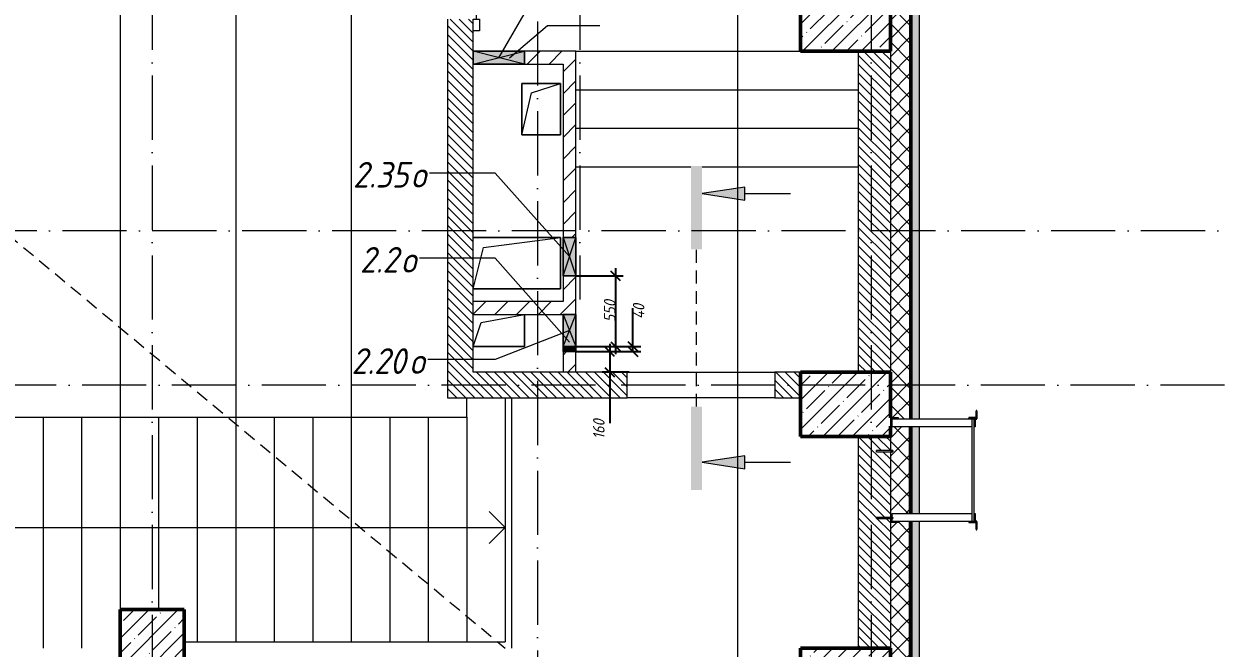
# Model space of a CAD drawing. Header units: millimetres. Extents: x -356862 to 418287, y 0 to 839748.
# Drawn here: x 1291 to 10587, y 396436 to 401299 of the extents above; entities that cross this region are included whole.
import ezdxf

# ---------------------------------------------------------------- set-up
doc = ezdxf.new("R2010")
doc.units = ezdxf.units.MM
doc.linetypes.add('200_ШТРИХ_ш1п0_6_', pattern=[160, 100, -60])
doc.linetypes.add('50_200_ШТРИХ_1Т_ш5_п1_п1_', pattern=[700, 500, -100, 0, -100])
for name, color, linetype, lineweight in [('A-____-____-DIMS', 7, 'Continuous', 9), ('A-____-NOTE-TEXT', 7, 'Continuous', 9), ('A-____-NOTE-TEXT-1', 7, 'Continuous', 5), ('A-DETL-____-OTLN-3', 7, '200_ШТРИХ_ш1п0_6_', 9), ('A-DETL-GENF-OTLN', 7, 'Continuous', 9), ('A-DOOR-____-MCUT', 7, 'Continuous', 13), ('A-DOOR-____-OTLN', 7, 'Continuous', 9), ('A-FLOR-____-OTLN', 7, 'Continuous', 9), ('A-GENM-____-IDEN', 7, 'Continuous', 9), ('A-GENM-____-MCUT', 7, 'Continuous', 25), ('A-GENM-____-OTLN', 7, 'Continuous', 9), ('A-GLAZ-____-IDEN', 7, 'Continuous', 9), ('A-GLAZ-____-OTLN', 7, 'Continuous', 9), ('A-WALL-____-MCUT', 7, 'Continuous', 13), ('A-WALL-____-MCUT-1', 7, 'Continuous', 9), ('A-WALL-____-PATT-1', 7, 'Continuous', 9), ('A-WALL-FNSH-MCUT-1', 7, 'Continuous', 9), ('E-ELEC-EQPM-OTLN', 7, 'Continuous', 9), ('I-WALL-____-OTLN', 7, 'Continuous', 9), ('S-COLS-____-MCUT', 7, 'Continuous', 50), ('S-COLS-____-OTLN', 7, 'Continuous', 9), ('S-GRID-____-OTLN-1', 7, '50_200_ШТРИХ_1Т_ш5_п1_п1_', 9), ('S-STRS-____-OTLN-1', 7, 'Continuous', 9)]:
    doc.layers.add(name, color=color, linetype=linetype, lineweight=lineweight)
for name, color, linetype, lineweight, true_color in [('A-DETL-GENF-OTLN-3', 9, 'Continuous', 9, 0x808080), ('A-DETL-GENF-OTLN-4', 9, '200_ШТРИХ_ш1п0_6_', 9, 0x808080), ('A-GLAZ-____-OTLN-1', 7, 'Continuous', 9, 0xc0c0c0), ('G-____-____-SYMB-1', 9, 'Continuous', 9, 0x808080)]:
    doc.layers.add(name, color=color, linetype=linetype, lineweight=lineweight, true_color=true_color)
doc.styles.add('ISOCPEUR_I_11', font='isocpeui.ttf', dxfattribs={"width": 0.9, "height": 200})
doc.styles.add('ISOCPEUR_I_7', font='isocpeui.ttf', dxfattribs={"width": 0.9, "height": 90})
doc.dimstyles.new('ISO-1_8_0_9К_СРЕДНИЙ_Кладочные_1', dxfattribs={"dimscale": 304.8, "dimtxt": 89.638306, "dimasz": 0.246063, "dimexe": 0.19685, "dimexo": 0, "dimgap": 0, "dimtad": 1, "dimdec": 3, "dimrnd": 0.001, "dimdsep": 46, "dimtxsty": 'ISOCPEUR_I_7', "dimblk1": 'OBLIQUE', "dimblk2": 'OBLIQUE', "dimsah": 1, "dimcen": 0.09, "dimdle": 0.19685, "dimazin": 0, "dimtfac": 1, "dimtdec": 4, "dimtix": 1, "dimtmove": 0, "dimatfit": 3, "dimfxl": 1, "dimtvp": 1, "dimtolj": 1, "dimtzin": 0, "dimarcsym": 2})
doc.dimstyles.new('ISO-1_8_0_9К_СРЕДНИЙ_Кладочные_2', dxfattribs={"dimscale": 304.8, "dimtxt": 89.638306, "dimasz": 0.246063, "dimexe": 0.19685, "dimexo": 0, "dimgap": 0, "dimtad": 1, "dimdec": 3, "dimrnd": 0.001, "dimdsep": 46, "dimtxsty": 'ISOCPEUR_I_7', "dimblk1": 'OBLIQUE', "dimblk2": 'OBLIQUE', "dimsah": 1, "dimcen": 0.09, "dimdle": 0.19685, "dimazin": 0, "dimtfac": 1, "dimtdec": 4, "dimtix": 1, "dimtmove": 1, "dimatfit": 3, "dimfxl": 1, "dimtvp": 1, "dimtolj": 1, "dimtzin": 0, "dimarcsym": 2})
pattern_1 = [(135, (-15659.08, 321904.697), (-35.35534, -35.35534), [])]
pattern_2 = [(45, (-15659.08, 321904.7), (-84.85281, 84.85281), [])]

# ---------------------------------------------------------------- blocks, each defined once
blk = doc.blocks.new('BSC_Колонна _Прямоугольная - 500х700-25279857-АР1_План отверстий 2 этажа в осях 1-64_Ю-ЯЯ')
at = {"layer": 'S-COLS-____-OTLN'}
h = blk.add_hatch(dxfattribs=at)
h.set_pattern_fill('FP_17', color=256, style=0, pattern_type=2)
h.set_pattern_definition([(315, (-76431.04, 23350), (114.04925, 114.04925), []), (315, (-76431.04, 23235.95), (114.04925, 114.04925), [201.613, -40.323, 3.353, -36.97])])
h.paths.add_polyline_path([(-250, -54.2), (-250, -350), (250, -350), (250, 350), (-250, 350)], flags=0)
at = {"layer": 'S-COLS-____-MCUT'}
for p, q in [((250, 350), (-250, 350)), ((-250, 350), (-250, -350)), ((250, -350), (250, 350)), ((-250, -350), (-170, -350)), ((-107, -350), (250, -350))]:
    blk.add_line(p, q, dxfattribs=at)
blk = doc.blocks.new('BSC_Колонна _Прямоугольная - 500х800-V66-АР1_План отверстий 2 этажа в осях 1-64_Ю-ЯЯ')
at = {"layer": 'S-COLS-____-OTLN'}
h = blk.add_hatch(dxfattribs=at)
h.set_pattern_fill('FP_77', color=256, style=0, pattern_type=2)
h.set_pattern_definition([(45, (-17950, -74431.04), (-114.04925, 114.04925), []), (45, (-17835.95, -74431.04), (-114.04925, 114.04925), [201.613, -40.323, 3.353, -36.97])])
h.paths.add_polyline_path([(-250, -400), (250, -400), (250, 400), (-250, 400)], flags=0)
at = {"layer": 'S-COLS-____-MCUT'}
for p, q in [((250, 400), (-250, 400)), ((-250, 400), (-250, -400)), ((250, -400), (250, 400)), ((-250, -400), (250, -400))]:
    blk.add_line(p, q, dxfattribs=at)
blk = doc.blocks.new('BSC_Колонна _Прямоугольная - 500х700-25976089-АР1_План отверстий 2 этажа в осях 1-64_Ю-ЯЯ')
at = {"layer": 'S-COLS-____-OTLN'}
h = blk.add_hatch(dxfattribs=at)
h.set_pattern_fill('FP_78', color=256, style=0, pattern_type=2)
h.set_pattern_definition([(315, (-74281.04, 23350), (114.04925, 114.04925), []), (315, (-74281.04, 23235.95), (114.04925, 114.04925), [201.613, -40.323, 3.353, -36.97])])
h.paths.add_polyline_path([(-250, -350), (250, -350), (250, 350), (-250, 350)], flags=0)
at = {"layer": 'S-COLS-____-MCUT'}
for p, q in [((250, 350), (-250, 350)), ((-250, 350), (-250, -350)), ((250, -350), (250, 350)), ((-250, -350), (250, -350))]:
    blk.add_line(p, q, dxfattribs=at)
blk = doc.blocks.new('BSC_Колонна _Прямоугольная - 500х700-V68-АР1_План отверстий 2 этажа в осях 1-64_Ю-ЯЯ')
at = {"layer": 'S-COLS-____-OTLN'}
h = blk.add_hatch(dxfattribs=at)
h.set_pattern_fill('FP_80', color=256, style=0, pattern_type=2)
h.set_pattern_definition([(315, (-79431.04, 23350), (114.04925, 114.04925), []), (315, (-79431.04, 23235.95), (114.04925, 114.04925), [201.613, -40.323, 3.353, -36.97])])
h.paths.add_polyline_path([(-250, -350), (250, -350), (250, 350), (-250, 350)], flags=0)
at = {"layer": 'S-COLS-____-MCUT'}
for p, q in [((250, 350), (-250, 350)), ((-250, 350), (-250, -350)), ((250, -350), (250, 350)), ((-250, -350), (250, -350))]:
    blk.add_line(p, q, dxfattribs=at)
blk = doc.blocks.new('DM_Штора_Противопожарная_Doormaster_EI-60 - ш_3000 х в_1200-27470059-АР1_План отверстий 2 этажа в осях 1-64_Ю-ЯЯ')
at = {"layer": 'A-DOOR-____-MCUT'}
for p, q in [((-1465, -100), (-1375, -100)), ((-1465, -150), (-1465, -100)), ((-1375, -150), (-1465, -150)), ((-1375, -100), (-1375, -150)), ((-1375, -125), (1625, -125)), ((1625, -100), (1715, -100)), ((1625, -150), (1625, -100)), ((1715, -150), (1625, -150)), ((1715, -100), (1715, -150))]:
    blk.add_line(p, q, dxfattribs=at)
at = {"layer": 'E-ELEC-EQPM-OTLN'}
for p, q in [((1915, -180), (1915, -100)), ((1915, -100), (2015, -100)), ((2015, -180), (1915, -180)), ((2015, -100), (2015, -180))]:
    blk.add_line(p, q, dxfattribs=at)
blk = doc.blocks.new('AR_Отверстие прямоугольное _в плите_ - AR_Отверстие прямоугольное _в плите_-30459858-АР1_План отверстий 2 этажа в осях 1-64_Ю-ЯЯ')
at = {"layer": 'A-GENM-____-OTLN'}
for p, q in [((-137.5, 62.5), (200, 125)), ((200, -125), (200, 125)), ((-200, -125), (-137.5, 62.5)), ((-200, -125), (200, -125))]:
    blk.add_line(p, q, dxfattribs=at)
blk = doc.blocks.new('AR_Отверстие прямоугольное _в плите_ - AR_Отверстие прямоугольное _в плите_-30553352-АР1_План отверстий 2 этажа в осях 1-64_Ю-ЯЯ')
at = {"layer": 'A-GENM-____-OTLN'}
for p, q in [((340, 200), (-340, 200)), ((-260, 120), (340, 200)), ((340, -200), (340, 200)), ((-340, -200), (-260, 120)), ((-340, -200), (340, -200))]:
    blk.add_line(p, q, dxfattribs=at)
blk = doc.blocks.new('AR_Отверстие прямоугольное _в плите_ - AR_Отверстие прямоугольное _в плите_-V197-АР1_План отверстий 2 этажа в осях 1-64_Ю-ЯЯ')
at = {"layer": 'A-GENM-____-OTLN'}
for p, q in [((150, 200), (-150, 200)), ((-150, 200), (-150, -200)), ((-75, 125), (150, 200)), ((150, -200), (150, 200)), ((-150, -200), (-75, 125)), ((-150, -200), (150, -200))]:
    blk.add_line(p, q, dxfattribs=at)
blk = doc.blocks.new('ЛМ_Уголок_ГОСТ 8509-93 - L 63х63x6-29176215-АР1_План отверстий 2 этажа в осях 1-64_Ю-ЯЯ')
at = {"layer": 'A-GENM-____-MCUT'}
for p, q in [((24369, 76324), (24312, 76324)), ((24312, 76324), (24312, 76318)), ((24360, 76318), (24375, 76318)), ((24375, 76381), (24369, 76381)), ((24369, 76381), (24369, 76324)), ((24375, 76318), (24375, 76381))]:
    blk.add_line(p, q, dxfattribs=at)
blk = doc.blocks.new('ЛМ_Уголок_ГОСТ 8509-93 - L 63х63x6-29176216-АР1_План отверстий 2 этажа в осях 1-64_Ю-ЯЯ')
at = {"layer": 'A-GENM-____-MCUT'}
for p, q in [((24312, 75518), (24312, 75512)), ((24312, 75512), (24369, 75512)), ((24375, 75518), (24360, 75518)), ((24369, 75512), (24369, 75455)), ((24375, 75455), (24375, 75518)), ((24369, 75455), (24375, 75455))]:
    blk.add_line(p, q, dxfattribs=at)
blk = doc.blocks.new('Анкер клиновой - Анкер клиновой МКТ V-A 10-10-15_115-14811140-АР1_План отверстий 2 этажа в осях 1-64_Ю-ЯЯ')
at = {"layer": 'A-GENM-____-OTLN'}
for p, q in [((23706, 76071), (23591, 76071)), ((23591, 76061), (23591, 76071)), ((23591, 76061), (23706, 76061)), ((23710, 76074), (23706, 76074)), ((23706, 76058), (23706, 76074)), ((23706, 76074), (23706, 76071.7)), ((23706, 76060.4), (23706, 76058)), ((23706, 76058), (23710, 76058)), ((23710, 76071.7), (23710, 76074)), ((23710, 76074), (23710, 76058)), ((23720, 76071), (23710, 76071)), ((23710, 76061), (23720, 76061)), ((23710, 76058), (23710, 76060.4)), ((23720, 76071), (23720, 76061))]:
    blk.add_line(p, q, dxfattribs=at)
blk = doc.blocks.new('Анкер клиновой - Анкер клиновой МКТ V-A 10-10-15_115-V201-АР1_План отверстий 2 этажа в осях 1-64_Ю-ЯЯ')
at = {"layer": 'A-GENM-____-OTLN'}
for p, q in [((23700, 75550), (23591, 75550)), ((23591, 75540), (23591, 75550)), ((23591, 75540), (23700, 75540)), ((23710, 75553), (23706, 75553)), ((23706, 75537), (23710, 75537)), ((23710, 75550.7), (23710, 75553)), ((23710, 75553), (23710, 75537)), ((23720, 75550), (23710, 75550)), ((23710, 75540), (23720, 75540)), ((23710, 75537), (23710, 75539.4)), ((23720, 75550), (23720, 75540))]:
    blk.add_line(p, q, dxfattribs=at)
blk = doc.blocks.new('ЛМ_Арматурный стержень_ГОСТ 5781-82 - Ø 18 А240-29172526-АР1_План отверстий 2 этажа в осях 1-64_Ю-ЯЯ')
at = {"layer": 'A-GENM-____-OTLN'}
for p, q in [((24334, 76318), (24334, 75518)), ((24334, 76318), (24343, 76318)), ((24343, 76318), (24352, 76318)), ((24352, 75518), (24352, 76318)), ((24343, 75518), (24334, 75518)), ((24352, 75518), (24343, 75518))]:
    blk.add_line(p, q, dxfattribs=at)
blk = doc.blocks.new('ЛМ_Уголок_ГОСТ 8509-93 - L 63х63x6-29171483-АР1_План отверстий 2 этажа в осях 1-64_Ю-ЯЯ')
at = {"layer": 'A-GENM-____-OTLN'}
for p, q in [((23700, 76324), (23700, 76261)), ((23763, 76324), (23700, 76324)), ((23706, 76261), (23706, 76318)), ((23706, 76318), (23763, 76318)), ((23763, 76318), (23763, 76324)), ((23700, 76261), (23706, 76261))]:
    blk.add_line(p, q, dxfattribs=at)
blk = doc.blocks.new('ЛМ_Уголок_ГОСТ 8509-93 - L 63х63x6-29171484-АР1_План отверстий 2 этажа в осях 1-64_Ю-ЯЯ')
at = {"layer": 'A-GENM-____-OTLN'}
for p, q in [((23706, 75575), (23700, 75575)), ((23700, 75575), (23700, 75512)), ((23706, 75518), (23706, 75575)), ((23700, 75512), (23763, 75512)), ((23763, 75518), (23706, 75518)), ((23763, 75512), (23763, 75518))]:
    blk.add_line(p, q, dxfattribs=at)
blk = doc.blocks.new('ЛМ_Уголок_ГОСТ 8509-93 - L 63х63x6-30750527-АР1_План отверстий 2 этажа в осях 1-64_Ю-ЯЯ')
at = {"layer": 'A-GENM-____-OTLN'}
for p, q in [((0, 45.2), (0, -17.8)), ((619, 45.2), (0, 45.2)), ((645, 45.2), (637, 45.2)), ((645, -17.8), (645, 45.2)), ((48, -17.8), (619, -17.8)), ((637, -17.8), (645, -17.8))]:
    blk.add_line(p, q, dxfattribs=at)
blk = doc.blocks.new('ЛМ_Уголок_ГОСТ 8509-93 - L 63х63x6-30750528-АР1_План отверстий 2 этажа в осях 1-64_Ю-ЯЯ')
at = {"layer": 'A-GENM-____-OTLN'}
for p, q in [((0, 17.8), (0, -4.4)), ((619, 17.8), (48, 17.8)), ((645, 17.8), (637, 17.8)), ((645, -45.2), (645, 17.8)), ((0, -14), (0, -45.2)), ((0, -45.2), (619, -45.2)), ((637, -45.2), (645, -45.2))]:
    blk.add_line(p, q, dxfattribs=at)
blk = doc.blocks.new('Отлив_СКБ1 - Отлив_Фасады на кровле-32719945-АР1_План отверстий 2 этажа в осях 1-64_Ю-ЯЯ')
at = {"layer": 'A-GLAZ-____-OTLN-1'}
h = blk.add_hatch(color=256, dxfattribs=at)
h.paths.add_polyline_path([(17312, 170), (17254, 228), (9745, 228), (9745, 170), (14782, 170), (14782, 204), (16582, 204), (16582, 170), (17141.2, 170)], flags=0)
h.paths.add_polyline_path([(9682, 228), (9008, 228), (9008, 170), (9682, 170)], flags=0)
h.paths.add_polyline_path([(8945, 170), (8945, 228), (40.2, 228), (40.2, 170), (8665.5, 170)], flags=0)
h.paths.add_polyline_path([(17.6, 170), (17.6, 228), (2, 228), (2, 170)], flags=0)
at = {"layer": 'A-GLAZ-____-OTLN'}
for p, q in [((8945, 228), (40.2, 228)), ((9682, 228), (9008, 228)), ((17254, 228), (9745, 228))]:
    blk.add_line(p, q, dxfattribs=at)
blk = doc.blocks.new('AR_Отверстие прямоугольное _в стене__БезПР - AR_Отверстие прямоугольное _в стене__БезПР-36428168-АР1_План отверстий 2 этажа в осях 1-64_Ю-ЯЯ')
at = {"layer": 'A-GLAZ-____-OTLN'}
blk.add_hatch(color=256, dxfattribs=at).paths.add_polyline_path([(-75, 5.2), (-75, -50), (-35, -50), (-35, 50), (-75, 50)], flags=0)
at = {"layer": 'A-DETL-GENF-OTLN'}
for p, q in [((-75, -50), (-75, 50)), ((-75, 50), (-35, 50)), ((-75, 50), (-35, 23.3)), ((-35, 50), (-75, 50)), ((-75, 50), (-75, -50)), ((-35, -23.3), (-75, -50)), ((-35, -50), (-75, -50)), ((-75, -50), (-35, -50))]:
    blk.add_line(p, q, dxfattribs=at)
blk = doc.blocks.new('AR_Отверстие прямоугольное _в стене_ - AR_Отверстие прямоугольное _в стене__ОВ-36808692-АР1_План отверстий 2 этажа в осях 1-64_Ю-ЯЯ')
at = {"layer": 'A-GLAZ-____-OTLN'}
blk.add_hatch(color=256, dxfattribs=at).paths.add_polyline_path([(-200, 50), (-200, -50), (200, -50), (200, 50)], flags=0)
at = {"layer": 'A-DETL-GENF-OTLN'}
for p, q in [((-200, -50), (-200, 50)), ((-200, 50), (200, 50)), ((200, 50), (-200, -50)), ((-200, 50), (200, -50)), ((200, 50), (-200, 50)), ((-200, 50), (-200, -50)), ((200, 50), (200, -50)), ((200, -50), (200, 50)), ((200, -50), (-200, -50)), ((-200, -50), (200, -50))]:
    blk.add_line(p, q, dxfattribs=at)
blk = doc.blocks.new('AR_Отверстие прямоугольное _в стене__БезПР - AR_Отверстие прямоугольное _в стене__БезПР-36428146-АР1_План отверстий 2 этажа в осях 1-64_Ю-ЯЯ')
at = {"layer": 'A-GLAZ-____-OTLN'}
blk.add_hatch(color=256, dxfattribs=at).paths.add_polyline_path([(-125, 50), (-125, -50), (125, -50), (125, 50)], flags=0)
at = {"layer": 'A-DETL-GENF-OTLN'}
for p, q in [((-125, -50), (-125, 50)), ((-125, 50), (125, 50)), ((125, 50), (-125, -50)), ((-125, 50), (125, -50)), ((125, 50), (-125, 50)), ((-125, 50), (-125, -50)), ((125, 50), (125, -50)), ((125, -50), (125, 50)), ((125, -50), (-125, -50)), ((-125, -50), (125, -50))]:
    blk.add_line(p, q, dxfattribs=at)
blk = doc.blocks.new('AR_Отверстие прямоугольное _в стене__БезПР - AR_Отверстие прямоугольное _в стене__БезПР-36428966-АР1_План отверстий 2 этажа в осях 1-64_Ю-ЯЯ')
at = {"layer": 'A-GLAZ-____-OTLN'}
blk.add_hatch(color=256, dxfattribs=at).paths.add_polyline_path([(-150, 50), (-150, -50), (150, -50), (150, 50)], flags=0)
at = {"layer": 'A-DETL-GENF-OTLN'}
for p, q in [((-150, -50), (-150, 50)), ((-150, 50), (150, 50)), ((150, 50), (-150, -50)), ((-150, 50), (150, -50)), ((150, 50), (-150, 50)), ((-150, 50), (-150, -50)), ((150, 50), (150, -50)), ((150, -50), (150, 50)), ((150, -50), (-150, -50)), ((-150, -50), (150, -50))]:
    blk.add_line(p, q, dxfattribs=at)
at = {"layer": 'A-GLAZ-____-OTLN'}
blk.add_line((150, 50), (-150, 50), dxfattribs=at)
blk = doc.blocks.new('DET_L_Имитация разреза_ISO2-5 - Вправо-36813819-АР1_План отверстий 2 этажа в осях 1-64_Ю-ЯЯ')
at = {"layer": 'A-DETL-GENF-OTLN-4'}
blk.add_line((143.1, 0), (1368, 0), dxfattribs=at)
blk = doc.blocks.new('_Oblique')
at = {"color": 0, "linetype": 'ByBlock', "lineweight": -2}
blk.add_line((-0.5, -0.5), (0.5, 0.5), dxfattribs=at)
blk = doc.blocks.new('*D8852')
at = {"layer": 'A-____-____-DIMS', "color": 0, "lineweight": -2, "transparency": 16777216}
for p, q in [((5900, 399395.7), (5900, 398725.7)), ((5590.9, 399335.7), (5960, 399335.7)), ((5590.9, 398785.7), (5960, 398785.7))]:
    blk.add_line(p, q, dxfattribs=at)
at = {"layer": 'Defpoints', "color": 0, "transparency": 16777216}
for p in [(5590.9, 399335.7), (5590.9, 398785.7), (5900, 398785.7)]:
    blk.add_point(p, dxfattribs=at)
at = {"layer": 'A-____-____-DIMS', "color": 0, "lineweight": -2, "transparency": 16777216, "xscale": 75, "yscale": 75, "zscale": 75}
for p, rotation in [((5900, 399335.7), 90), ((5900, 398785.7), 270)]:
    blk.add_blockref('_Oblique', p, dxfattribs=dict(at, rotation=rotation))
at = {"layer": 'A-____-____-DIMS', "color": 0, "transparency": 16777216, "insert": (5855, 399060.7), "char_height": 90, "width": 409.578, "attachment_point": 5, "rotation": 90, "style": 'ISOCPEUR_I_7'}
blk.add_mtext('\\A1;550', dxfattribs=at)
blk = doc.blocks.new('*D8853')
at = {"layer": 'A-____-____-DIMS', "color": 0, "lineweight": -2, "transparency": 16777216}
for p, q in [((6036.1, 398785.7), (6036.1, 399085.2)), ((5590.9, 398785.7), (6096.1, 398785.7)), ((6036.1, 398745.7), (6036.1, 398845.7)), ((5590.9, 398745.7), (6096.1, 398745.7))]:
    blk.add_line(p, q, dxfattribs=at)
at = {"layer": 'Defpoints', "color": 0, "transparency": 16777216}
for p in [(5590.9, 398785.7), (5590.9, 398745.7), (6036.1, 398745.7)]:
    blk.add_point(p, dxfattribs=at)
at = {"layer": 'A-____-____-DIMS', "color": 0, "lineweight": -2, "transparency": 16777216, "xscale": 75, "yscale": 75, "zscale": 75}
for p, rotation in [((6036.1, 398785.7), 90), ((6036.1, 398745.7), 270)]:
    blk.add_blockref('_Oblique', p, dxfattribs=dict(at, rotation=rotation))
at = {"layer": 'A-____-____-DIMS', "color": 0, "transparency": 16777216, "insert": (6034.8, 399000.4), "char_height": 90, "width": 289.601, "attachment_point": 1, "rotation": 90, "line_spacing_factor": 1.149209, "style": 'ISOCPEUR_I_7'}
blk.add_mtext('\\A1;40', dxfattribs=at)
blk = doc.blocks.new('*D8854')
at = {"layer": 'A-____-____-DIMS', "color": 0, "lineweight": -2, "transparency": 16777216}
for p, q in [((5855, 398805.7), (5855, 398585.7)), ((5590.9, 398745.7), (5915, 398745.7)), ((6006.1, 398585.7), (5795, 398585.7)), ((5855, 398585.7), (5855, 398187.7))]:
    blk.add_line(p, q, dxfattribs=at)
at = {"layer": 'Defpoints', "color": 0, "transparency": 16777216}
for p in [(5590.9, 398745.7), (5855, 398585.7), (6006.1, 398585.7)]:
    blk.add_point(p, dxfattribs=at)
at = {"layer": 'A-____-____-DIMS', "color": 0, "lineweight": -2, "transparency": 16777216, "xscale": 75, "yscale": 75, "zscale": 75}
for p, rotation in [((5855, 398745.7), 90), ((5855, 398585.7), 270)]:
    blk.add_blockref('_Oblique', p, dxfattribs=dict(at, rotation=rotation))
at = {"layer": 'A-____-____-DIMS', "color": 0, "transparency": 16777216, "insert": (5724.9, 398063.6), "char_height": 90, "width": 368.207, "attachment_point": 1, "rotation": 90, "line_spacing_factor": 1.149209, "style": 'ISOCPEUR_I_7'}
blk.add_mtext('\\A1;160', dxfattribs=at)

msp = doc.modelspace()

# ---------------------------------------------------------------- hatches: boundary and pattern name
at = {"layer": 'A-____-NOTE-TEXT-1'}
for points in [[(6574.287, 399542.6455), (6574.287, 400192.6455), (6487.5504, 400192.6455), (6487.5504, 399542.6455)], [(6907.9284, 399926.7974), (6907.9284, 400026.7974), (6574.287, 399976.7974)], [(6574.287, 397667.704), (6574.287, 398317.704), (6487.5504, 398317.704), (6487.5504, 397667.704)], [(6907.9284, 397833.552), (6907.9284, 397933.552), (6574.287, 397883.552)]]:
    msp.add_hatch(color=256, dxfattribs=at).paths.add_polyline_path(points, flags=0)
at = {"layer": 'A-WALL-____-PATT-1'}
h = msp.add_hatch(dxfattribs=at)
h.set_pattern_fill('FP_1', color=256, style=0, pattern_type=2)
h.set_pattern_definition([(45, (-15659.08, 321904.7), (-70.71068, 70.71068), []), (135, (-15659.08, 321904.7), (-70.71068, -70.71068), [])])
h.paths.add_polyline_path([(8040.9187, 389835.7392), (8190.9187, 389835.7392), (8190.9187, 390585.7392), (8046.9187, 390585.7392), (8046.9187, 390510.7392), (8040.9187, 390510.7392), (8040.9187, 390430.1755)], flags=0)
h.paths.add_polyline_path([(8190.9187, 392385.7392), (8190.9187, 397422.7392), (8103.9187, 397422.7392), (8103.9187, 397416.7392), (8040.9187, 397416.7392), (8040.9187, 392460.7392), (8046.9187, 392460.7392), (8046.9187, 392385.7392), (8186.9966, 392385.7392)], flags=0)
h.paths.add_polyline_path([(8046.9187, 397422.7392), (8055.9187, 397422.7392), (8055.9187, 397444.7392), (8046.9187, 397444.0823)], flags=0)
h.paths.add_polyline_path([(8050.9187, 397454.7392), (8055.9187, 397455.396), (8056.7082, 397485.7392), (8190.9187, 397485.7392), (8190.9187, 398159.7392), (8055.9187, 398159.7392), (8055.9187, 398222.7392), (8046.9187, 398222.7392), (8046.9187, 398165.7392), (8040.9187, 398165.7392), (8040.9187, 397975.7392), (8060.9187, 397975.0693), (8060.9187, 397965.7392), (8040.9187, 397965.0823), (8040.9187, 397479.7392), (8046.9187, 397479.7392), (8046.9187, 397455.396), (8050.9187, 397455.396)], flags=0)
h.paths.add_polyline_path([(8103.9187, 398222.7392), (8190.9187, 398222.7392), (8190.9187, 407585.7392), (8040.9187, 407585.7392), (8040.9187, 398228.7392), (8103.9187, 398228.7392)], flags=0)
h = msp.add_hatch(dxfattribs=at)
h.set_pattern_fill('FP_6', color=256, style=0, pattern_type=2)
h.set_pattern_definition(pattern_1)
h.paths.add_polyline_path([(4790.9187, 398385.7392), (4790.9187, 401335.7392), (4590.9187, 401335.7392), (4590.9187, 398385.7392)], flags=0)
h.paths.add_polyline_path([(4590.9187, 404335.7392), (4790.9187, 404335.7392), (4790.9187, 407335.7392), (4590.9187, 407335.7392), (4590.9187, 404425.7392)], flags=0)
h = msp.add_hatch(dxfattribs=at)
h.set_pattern_fill('FP_4', color=256, style=0, pattern_type=2)
h.set_pattern_definition(pattern_2)
h.paths.add_polyline_path([(5490.9187, 400985.7392), (5490.9187, 401085.7392), (5190.9187, 401085.7392), (5190.9187, 400985.7392)], flags=0)
h = msp.add_hatch(dxfattribs=at)
h.set_pattern_fill('FP_4', color=256, style=0, pattern_type=2)
h.set_pattern_definition(pattern_2)
h.paths.add_polyline_path([(5535.7456, 398585.7392), (5590.9187, 398585.7392), (5590.9187, 398745.7392), (5490.9187, 398745.7392), (5490.9187, 398585.7392)], flags=0)
h.paths.add_polyline_path([(5490.9187, 399035.7392), (5590.9187, 399035.7392), (5590.9187, 399335.7392), (5490.9187, 399335.7392), (5490.9187, 399135.7392)], flags=0)
h.paths.add_polyline_path([(5516.5597, 399635.7392), (5590.9187, 399635.7392), (5590.9187, 401085.7392), (5490.9187, 401085.7392), (5490.9187, 399635.7392)], flags=0)
h = msp.add_hatch(dxfattribs=at)
h.set_pattern_fill('FP_6', color=256, style=0, pattern_type=2)
h.set_pattern_definition(pattern_1)
h.paths.add_polyline_path([(8040.9187, 398585.7392), (8040.9187, 401085.7392), (7790.9187, 401085.7392), (7790.9187, 398585.7392)], flags=0)
h = msp.add_hatch(dxfattribs=at)
h.set_pattern_fill('FP_4', color=256, style=0, pattern_type=2)
h.set_pattern_definition(pattern_2)
h.paths.add_polyline_path([(4790.9187, 399035.7392), (5490.9187, 399035.7392), (5490.9187, 399135.7392), (4790.9187, 399135.7392)], flags=0)
h = msp.add_hatch(dxfattribs=at)
h.set_pattern_fill('FP_6', color=256, style=0, pattern_type=2)
h.set_pattern_definition(pattern_1)
h.paths.add_polyline_path([(7303.2463, 398385.7392), (7340.9187, 398385.7392), (7340.9187, 398585.7392), (7140.9187, 398585.7392), (7140.9187, 398385.7392)], flags=0)
h.paths.add_polyline_path([(5990.9187, 398385.7392), (5990.9187, 398585.7392), (4790.9187, 398585.7392), (4790.9187, 398385.7392), (5535.7456, 398385.7392)], flags=0)
h = msp.add_hatch(dxfattribs=at)
h.set_pattern_fill('FP_6', color=256, style=0, pattern_type=2)
h.set_pattern_definition(pattern_1)
h.paths.add_polyline_path([(8040.9187, 396435.7392), (8040.9187, 397444.7392), (7931.9187, 397445.409), (7931.9187, 397454.7392), (8040.9187, 397454.7392), (8040.9187, 397965.7392), (7931.9187, 397966.409), (7931.9187, 397975.7392), (8040.9187, 397975.7392), (8040.9187, 398085.7392), (7790.9187, 398085.7392), (7790.9187, 396435.7392)], flags=0)

# ---------------------------------------------------------------- linework, layer by layer
at = {"layer": 'A-____-NOTE-TEXT'}
for p, q in [((6907.9284, 400026.7974), (6574.287, 399976.7974)), ((6907.9284, 399926.7974), (6907.9284, 400026.7974)), ((6574.287, 399976.7974), (6907.9284, 399926.7974)), ((6907.9284, 399976.7974), (7264.1784, 399976.7974)), ((6907.9284, 397933.552), (6574.287, 397883.552)), ((6574.287, 397883.552), (6907.9284, 397833.552)), ((6907.9284, 397833.552), (6907.9284, 397933.552)), ((6907.9284, 397883.552), (7264.1784, 397883.552))]:
    msp.add_line(p, q, dxfattribs=at)
at = {"layer": 'A-DETL-____-OTLN-3'}
msp.add_line((-8059.0813, 407335.7392), (5040.9187, 396435.7392), dxfattribs=at)
at = {"layer": 'A-FLOR-____-OTLN'}
for p, q in [((5170.9187, 400835.7392), (5470.9187, 400835.7392)), ((5170.9187, 400435.7392), (5170.9187, 400835.7392)), ((5470.9187, 400835.7392), (5470.9187, 400435.7392)), ((5470.9187, 400435.7392), (5170.9187, 400435.7392)), ((4790.9187, 399635.7392), (5470.9187, 399635.7392)), ((5470.9187, 399635.7392), (5470.9187, 399235.7392)), ((5470.9187, 399235.7392), (4790.9187, 399235.7392)), ((5190.9187, 399035.7392), (5190.9187, 398785.7392)), ((5190.9187, 398785.7392), (4790.9187, 398785.7392)), ((5090.9187, 398385.7392), (5090.9187, 396435.7392))]:
    msp.add_line(p, q, dxfattribs=at)
at = {"layer": 'A-GENM-____-IDEN'}
for p, q in [((5074.2229, 401035.7392), (5369.7523, 401285.7392)), ((5369.7523, 401285.7392), (5778.8275, 401285.7392))]:
    msp.add_line(p, q, dxfattribs=at)
at = {"layer": 'A-GLAZ-____-IDEN'}
for p, q in [((4990.9187, 401035.7392), (5405.8589, 401749.5029)), ((4963.3724, 400136.0499), (4450.0529, 400136.0499)), ((5540.9187, 399485.7392), (4963.3724, 400136.0499)), ((4963.3724, 399473.3474), (4372.6474, 399473.3474)), ((5540.9187, 398820.7392), (4963.3724, 399473.3474)), ((5540.9187, 398910.7392), (4963.3724, 398684.4648)), ((4963.3724, 398684.4648), (4438.3529, 398684.4648))]:
    msp.add_line(p, q, dxfattribs=at)
at = {"layer": 'A-WALL-____-MCUT'}
for p, q in [((4590.9187, 401335.7392), (4590.9187, 398385.7392)), ((4790.9187, 401085.7392), (4790.9187, 401245.7392)), ((7790.9187, 401085.7392), (7790.9187, 398585.7392)), ((8040.9187, 401085.7392), (8040.9187, 398585.7392)), ((4790.9187, 398585.7392), (4790.9187, 400985.7392)), ((5990.9187, 398585.7392), (4790.9187, 398585.7392)), ((5990.9187, 398385.7392), (5990.9187, 398585.7392)), ((7340.9187, 398585.7392), (7140.9187, 398585.7392)), ((7140.9187, 398585.7392), (7140.9187, 398385.7392)), ((4590.9187, 398385.7392), (5990.9187, 398385.7392)), ((7140.9187, 398385.7392), (7340.9187, 398385.7392)), ((7790.9187, 398085.7392), (7790.9187, 396435.7392)), ((8040.9187, 398085.7392), (8040.9187, 397975.5688)), ((8040.9187, 397965.9095), (8040.9187, 397479.7392)), ((8040.9187, 397416.7392), (8040.9187, 396435.7392))]:
    msp.add_line(p, q, dxfattribs=at)
at = {"layer": 'A-WALL-____-MCUT-1'}
for p, q in [((8196.9187, 398222.7392), (8196.9187, 407834.7392)), ((8202.9187, 398222.7392), (8202.9187, 407834.7392)), ((8190.9187, 397485.7392), (8190.9187, 398159.7392)), ((8196.9187, 397485.7392), (8196.9187, 398159.7392)), ((8202.9187, 397485.7392), (8202.9187, 398159.7392)), ((8190.9187, 392385.7392), (8190.9187, 397422.7392)), ((8196.9187, 392385.7392), (8196.9187, 397422.7392)), ((8202.9187, 392385.7392), (8202.9187, 397422.7392))]:
    msp.add_line(p, q, dxfattribs=at)
at = {"layer": 'A-WALL-FNSH-MCUT-1'}
for p, q in [((8190.9187, 407834.7392), (8190.9187, 398222.7392)), ((8210.9187, 398222.7392), (8210.9187, 407198.7392)), ((5590.9187, 401085.7392), (5190.9187, 401085.7392)), ((5590.9187, 399635.7392), (5590.9187, 401085.7392)), ((5190.9187, 400985.7392), (5490.9187, 400985.7392)), ((5490.9187, 400985.7392), (5490.9187, 399635.7392)), ((5490.9187, 399335.7392), (5490.9187, 399135.7392)), ((5590.9187, 399035.7392), (5590.9187, 399335.7392)), ((5490.9187, 399135.7392), (4790.9187, 399135.7392)), ((4790.9187, 399035.7392), (5490.9187, 399035.7392)), ((5490.9187, 398745.7392), (5490.9187, 398585.7392)), ((5590.9187, 398585.7392), (5590.9187, 398745.7392)), ((8210.9187, 397485.7392), (8210.9187, 398159.7392)), ((8210.9187, 392385.7392), (8210.9187, 397422.7392))]:
    msp.add_line(p, q, dxfattribs=at)
at = {"layer": 'G-____-____-SYMB-1'}
msp.add_line((6850.9187, 408593.2486), (6850.9187, 376826.2225), dxfattribs=at)
at = {"layer": 'I-WALL-____-OTLN'}
for p, q in [((5990.9187, 398585.7392), (7140.9187, 398585.7392)), ((7140.9187, 398385.7392), (5990.9187, 398385.7392))]:
    msp.add_line(p, q, dxfattribs=at)
at = {"layer": 'S-GRID-____-OTLN-1'}
for p, q in [((2290.9187, 412797.5486), (2290.9187, 374796.285)), ((5620.9187, 412797.5486), (5620.9187, 399152.0275)), ((7890.9187, 412797.5486), (7890.9187, 388580.1809)), ((5290.9187, 412519.6146), (5290.9187, 374796.285)), ((31495.5165, 399685.7392), (-20327.8515, 399685.7392)), ((16945.9187, 398485.7392), (-20327.8515, 398485.7392))]:
    msp.add_line(p, q, dxfattribs=at)
at = {"layer": 'S-STRS-____-OTLN-1'}
for p, q in [((2940.9187, 407085.7392), (2940.9187, 398235.7392)), ((2940.9187, 407085.7392), (2940.9187, 398235.7392)), ((3840.9187, 407085.7392), (3840.9187, 398235.7392)), ((3840.9187, 407085.7392), (3840.9187, 398235.7392)), ((2040.9187, 406785.7392), (2040.9187, 398235.7392)), ((2040.9187, 406785.7392), (2040.9187, 398235.7392)), ((5590.9187, 401085.7392), (7340.9187, 401085.7392)), ((5590.9187, 400785.7392), (7790.9187, 400785.7392)), ((5590.9187, 400785.7392), (7790.9187, 400785.7392)), ((5590.9187, 400485.7392), (7790.9187, 400485.7392)), ((5590.9187, 400485.7392), (7790.9187, 400485.7392)), ((5590.9187, 400185.7392), (6487.5504, 400185.7392)), ((5590.9187, 400185.7392), (6487.5504, 400185.7392)), ((6574.287, 400185.7392), (7790.9187, 400185.7392)), ((6574.287, 400185.7392), (7790.9187, 400185.7392)), ((4740.9187, 398235.7392), (4740.9187, 398385.7392)), ((5040.9187, 398385.7392), (5040.9187, 396485.7392)), ((1140.9187, 398235.7392), (2040.9187, 398235.7392)), ((1440.9187, 398235.7392), (1440.9187, 396435.7392)), ((1440.9187, 398235.7392), (1440.9187, 396435.7392)), ((1740.9187, 398235.7392), (2040.9187, 398235.7392)), ((1740.9187, 398235.7392), (1740.9187, 396435.7392)), ((1740.9187, 398235.7392), (1740.9187, 396435.7392)), ((2040.9187, 398235.7392), (2940.9187, 398235.7392)), ((2040.9187, 398235.7392), (2040.9187, 396735.7392)), ((2040.9187, 398235.7392), (2040.9187, 396735.7392)), ((2340.9187, 398235.7392), (2340.9187, 396735.7392)), ((2340.9187, 398235.7392), (2340.9187, 396735.7392)), ((2640.9187, 398235.7392), (2940.9187, 398235.7392)), ((2640.9187, 398235.7392), (2640.9187, 396485.7392)), ((2640.9187, 398235.7392), (2640.9187, 396485.7392)), ((2940.9187, 398235.7392), (3840.9187, 398235.7392)), ((2940.9187, 398235.7392), (2940.9187, 396485.7392)), ((2940.9187, 398235.7392), (2940.9187, 396485.7392)), ((3240.9187, 398235.7392), (3240.9187, 396485.7392)), ((3240.9187, 398235.7392), (3240.9187, 396485.7392)), ((3540.9187, 398235.7392), (3840.9187, 398235.7392)), ((3540.9187, 398235.7392), (3540.9187, 396485.7392)), ((3540.9187, 398235.7392), (3540.9187, 396485.7392)), ((3840.9187, 398235.7392), (4740.9187, 398235.7392)), ((3840.9187, 398235.7392), (3840.9187, 396485.7392)), ((3840.9187, 398235.7392), (3840.9187, 396485.7392)), ((4140.9187, 398235.7392), (4140.9187, 396485.7392)), ((4140.9187, 398235.7392), (4140.9187, 396485.7392)), ((4440.9187, 398235.7392), (4740.9187, 398235.7392)), ((4440.9187, 398235.7392), (4440.9187, 396485.7392)), ((4440.9187, 398235.7392), (4440.9187, 396485.7392)), ((4740.9187, 398235.7392), (4740.9187, 396485.7392)), ((4740.9187, 398235.7392), (4740.9187, 396485.7392)), ((5040.9187, 397375.7392), (4915.9187, 397500.7392)), ((1140.9187, 397375.7392), (1440.9187, 397375.7392)), ((1440.9187, 397375.7392), (1740.9187, 397375.7392)), ((1740.9187, 397375.7392), (2040.9187, 397375.7392)), ((2040.9187, 397375.7392), (2340.9187, 397375.7392)), ((2340.9187, 397375.7392), (2640.9187, 397375.7392)), ((2640.9187, 397375.7392), (2940.9187, 397375.7392)), ((2940.9187, 397375.7392), (3240.9187, 397375.7392)), ((3240.9187, 397375.7392), (3540.9187, 397375.7392)), ((3540.9187, 397375.7392), (3840.9187, 397375.7392)), ((3840.9187, 397375.7392), (4140.9187, 397375.7392)), ((4140.9187, 397375.7392), (4440.9187, 397375.7392)), ((4440.9187, 397375.7392), (4740.9187, 397375.7392)), ((4740.9187, 397375.7392), (5040.9187, 397375.7392)), ((5040.9187, 397375.7392), (4915.9187, 397250.7392)), ((2540.9187, 396485.7392), (2640.9187, 396485.7392)), ((2640.9187, 396485.7392), (2940.9187, 396485.7392)), ((2940.9187, 396485.7392), (3240.9187, 396485.7392)), ((3240.9187, 396485.7392), (3540.9187, 396485.7392)), ((3540.9187, 396485.7392), (3840.9187, 396485.7392)), ((3840.9187, 396485.7392), (4140.9187, 396485.7392)), ((4140.9187, 396485.7392), (4440.9187, 396485.7392)), ((4440.9187, 396485.7392), (4740.9187, 396485.7392)), ((4740.9187, 396485.7392), (5040.9187, 396485.7392))]:
    msp.add_line(p, q, dxfattribs=at)

# ---------------------------------------------------------------- block references
at = {"layer": 'A-DETL-GENF-OTLN-3', "rotation": 90}
msp.add_blockref('DET_L_Имитация разреза_ISO2-5 - Вправо-36813819-АР1_План отверстий 2 этажа в осях 1-64_Ю-ЯЯ', (6530.9187, 398174.6103), dxfattribs=at)
at = {"layer": 'A-DOOR-____-OTLN', "rotation": 89.99999999999991}
msp.add_blockref('DM_Штора_Противопожарная_Doormaster_EI-60 - ш_3000 х в_1200-27470059-АР1_План отверстий 2 этажа в осях 1-64_Ю-ЯЯ', (4690.9187, 402710.7392), dxfattribs=at)
at = {"layer": 'A-GENM-____-OTLN'}
for name, p in [('AR_Отверстие прямоугольное _в плите_ - AR_Отверстие прямоугольное _в плите_-V197-АР1_План отверстий 2 этажа в осях 1-64_Ю-ЯЯ', (5320.9187, 400635.7392)), ('AR_Отверстие прямоугольное _в плите_ - AR_Отверстие прямоугольное _в плите_-30553352-АР1_План отверстий 2 этажа в осях 1-64_Ю-ЯЯ', (5130.9187, 399435.7392)), ('AR_Отверстие прямоугольное _в плите_ - AR_Отверстие прямоугольное _в плите_-30459858-АР1_План отверстий 2 этажа в осях 1-64_Ю-ЯЯ', (4990.9187, 398910.7392)), ('ЛМ_Уголок_ГОСТ 8509-93 - L 63х63x6-29171483-АР1_План отверстий 2 этажа в осях 1-64_Ю-ЯЯ', (-15659.0813, 321904.6972)), ('ЛМ_Уголок_ГОСТ 8509-93 - L 63х63x6-29176215-АР1_План отверстий 2 этажа в осях 1-64_Ю-ЯЯ', (-15659.0813, 321904.6972)), ('ЛМ_Арматурный стержень_ГОСТ 5781-82 - Ø 18 А240-29172526-АР1_План отверстий 2 этажа в осях 1-64_Ю-ЯЯ', (-15659.0813, 321904.6972)), ('Анкер клиновой - Анкер клиновой МКТ V-A 10-10-15_115-14811140-АР1_План отверстий 2 этажа в осях 1-64_Ю-ЯЯ', (-15659.0813, 321904.6972)), ('Анкер клиновой - Анкер клиновой МКТ V-A 10-10-15_115-V201-АР1_План отверстий 2 этажа в осях 1-64_Ю-ЯЯ', (-15659.0813, 321904.6972)), ('ЛМ_Уголок_ГОСТ 8509-93 - L 63х63x6-29171484-АР1_План отверстий 2 этажа в осях 1-64_Ю-ЯЯ', (-15659.0813, 321904.6972)), ('ЛМ_Уголок_ГОСТ 8509-93 - L 63х63x6-29176216-АР1_План отверстий 2 этажа в осях 1-64_Ю-ЯЯ', (-15659.0813, 321904.6972))]:
    msp.add_blockref(name, p, dxfattribs=at)
at = {"layer": 'A-GENM-____-OTLN', "extrusion": (0, 0, -1), "rotation": 180}
for name, p in [('ЛМ_Уголок_ГОСТ 8509-93 - L 63х63x6-30750527-АР1_План отверстий 2 этажа в осях 1-64_Ю-ЯЯ', (-8055.9187, 398204.9392)), ('ЛМ_Уголок_ГОСТ 8509-93 - L 63х63x6-30750528-АР1_План отверстий 2 этажа в осях 1-64_Ю-ЯЯ', (-8055.9187, 397440.5392))]:
    msp.add_blockref(name, p, dxfattribs=at)
at = {"layer": 'A-GLAZ-____-OTLN'}
for name, p, rotation in [('Отлив_СКБ1 - Отлив_Фасады на кровле-32719945-АР1_План отверстий 2 этажа в осях 1-64_Ю-ЯЯ', (8040.9187, 407167.7392), 269.9999999999997), ('AR_Отверстие прямоугольное _в стене_ - AR_Отверстие прямоугольное _в стене__ОВ-36808692-АР1_План отверстий 2 этажа в осях 1-64_Ю-ЯЯ', (4990.9187, 401035.7392), 180), ('AR_Отверстие прямоугольное _в стене__БезПР - AR_Отверстие прямоугольное _в стене__БезПР-36428966-АР1_План отверстий 2 этажа в осях 1-64_Ю-ЯЯ', (5540.9187, 399485.7392), 90), ('AR_Отверстие прямоугольное _в стене__БезПР - AR_Отверстие прямоугольное _в стене__БезПР-36428146-АР1_План отверстий 2 этажа в осях 1-64_Ю-ЯЯ', (5540.9187, 398910.7392), 90), ('AR_Отверстие прямоугольное _в стене__БезПР - AR_Отверстие прямоугольное _в стене__БезПР-36428168-АР1_План отверстий 2 этажа в осях 1-64_Ю-ЯЯ', (5540.9187, 398820.7392), 90)]:
    msp.add_blockref(name, p, dxfattribs=dict(at, rotation=rotation))
at = {"layer": 'S-COLS-____-OTLN', "rotation": 89.9999999999999}
for name, p in [('BSC_Колонна _Прямоугольная - 500х700-V68-АР1_План отверстий 2 этажа в осях 1-64_Ю-ЯЯ', (7690.9187, 401335.7392)), ('BSC_Колонна _Прямоугольная - 500х700-25279857-АР1_План отверстий 2 этажа в осях 1-64_Ю-ЯЯ', (7690.9187, 398335.7392)), ('BSC_Колонна _Прямоугольная - 500х700-25976089-АР1_План отверстий 2 этажа в осях 1-64_Ю-ЯЯ', (7690.9187, 396185.7392))]:
    msp.add_blockref(name, p, dxfattribs=at)
at = {"layer": 'S-COLS-____-OTLN'}
msp.add_blockref('BSC_Колонна _Прямоугольная - 500х800-V66-АР1_План отверстий 2 этажа в осях 1-64_Ю-ЯЯ', (2290.9187, 396335.7392), dxfattribs=at)

# ---------------------------------------------------------------- texts
at = {"layer": 'A-GLAZ-____-IDEN', "char_height": 200, "attachment_point": 1, "style": 'ISOCPEUR_I_11'}
for s, insert, width in [('2.35', (3854.5984, 400223.6645), 548.35425), ('\\fISOCPEUR|b0|i1|c204|p34|;\\W.9;о', (4307.0359, 400223.6645), 158.734125), ('2.2', (3908.5981, 399560.962), 389.620125), ('\\fISOCPEUR|b0|i1|c204|p34|;\\W.9;о', (4230.0668, 399560.962), 158.734125), ('2.20', (3842.8984, 398772.0794), 548.35425), ('\\fISOCPEUR|b0|i1|c204|p34|;\\W.9;о', (4295.3359, 398772.0794), 158.734125)]:
    msp.add_mtext(s, dxfattribs=dict(at, insert=insert, width=width))

# ---------------------------------------------------------------- dimensions: what is measured, and where the dimension line sits
at = {"layer": 'A-____-____-DIMS'}
dim = msp.add_linear_dim(base=(5900.0147, 398785.7392), p1=(5590.9187, 399335.7392), p2=(5590.9187, 398785.7392), angle=90, dimstyle='ISO-1_8_0_9К_СРЕДНИЙ_Кладочные_2', override={"dimpost": '<>', "dimfxl": 550}, dxfattribs=at)
dim.commit()
dim.dimension.update_dxf_attribs({"geometry": '*D8852', "text_midpoint": (5855.0147, 399060.7392)})
for base, p1, p2, override, picture, middle in [((6036.1286, 398745.7392), (5590.9187, 398785.7392), (5590.9187, 398745.7392), {"dimpost": '<>', "dimfxl": 40}, '*D8853', (6094.7922, 399085.1908)), ((5854.9913, 398585.7392), (5590.9187, 398745.7392), (6006.0807, 398585.7392), {"dimpost": '<>', "dimfxl": 444.926411}, '*D8854', (5784.8527, 398187.6718))]:
    dim = msp.add_linear_dim(base=base, p1=p1, p2=p2, angle=90, dimstyle='ISO-1_8_0_9К_СРЕДНИЙ_Кладочные_1', override=override, dxfattribs=at)
    dim.commit()
    dim.dimension.update_dxf_attribs({"geometry": picture, "text_midpoint": middle, "dimtype": 160, "text_rotation": 90})

doc.saveas('drawing.dxf')
